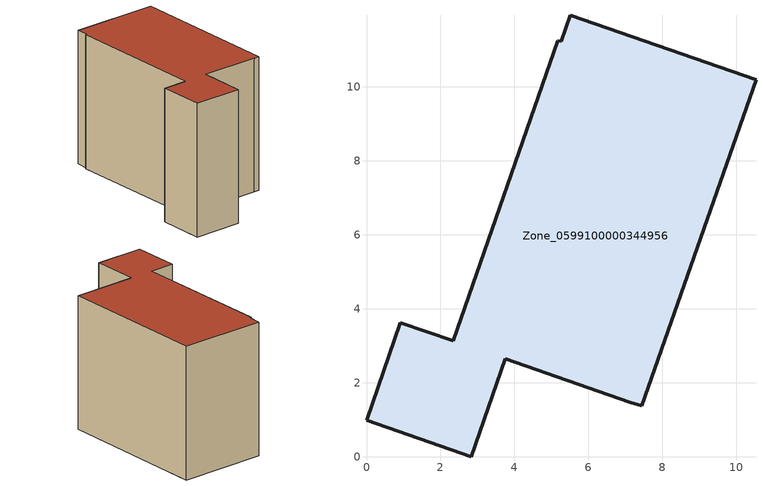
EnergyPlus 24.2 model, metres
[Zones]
Zone_0599100000344956
 floor ground (C_G): 5.51,11.93 10.53,10.19 7.44,1.37 7.12,1.47 3.75,2.65 2.83,0 0,0.98 0.92,3.62 2.34,3.13 5.18,11.24 5.27,11.22 z0
 wall outside (C_F): 0.92,3.62 0,0.98 2.83,0 3.75,2.65 7.12,1.47 7.44,1.37 10.53,10.19 5.51,11.93 5.27,11.22 5.18,11.24 2.34,3.13 0.92,3.62 z0:8.11
 roof outside (C_R): 10.53,10.19 5.51,11.93 5.27,11.22 5.18,11.24 2.34,3.13 0.92,3.62 0,0.98 2.83,0 3.75,2.65 7.12,1.47 7.44,1.37 z8.11
[BUILDING]
Pand.0599100000344956: North Axis=0; Terrain=City; Loads Convergence Tolerance Value=0.04; Temperature Convergence Tolerance Value=0.4; Solar Distribution=FullExterior; Maximum Number of Warmup Days=25; Minimum Number of Warmup Days=1
[Site:Location]
Rotterdam.The.Hague.AP_ZH_NLD Design_Conditions: Latitude=51.96; Longitude=4.45; Time Zone=1; Elevation=-4.5
[SITE:GROUNDTEMPERATURE:BUILDINGSURFACE]
18, 18, 18, 18, 18, 18, 18, 18, 18, 18, 18, 18
[MATERIAL] Thermal Absorptance=0.9; Solar Absorptance=0.7; Visible Absorptance=0.7
Name | Roughness | Thickness | Conductivity | Density | Specific Heat
G.TI.1992-2005 | MediumSmooth | 0.15 | 0.06 | 540 | 1210
F.TI.1992-2005 | Rough | 0.3 | 0.12 | 1920 | 840
R.TI.1992-2005 | MediumRough | 0.2 | 0.08 | 1500 | 1000
[CONSTRUCTION]
C_G: G.TI.1992-2005
C_F: F.TI.1992-2005
C_R: R.TI.1992-2005
[ZONE]
Zone_0599100000344956: Type=1; Multiplier=1; Ceiling Height=Autocalculate; Volume=Autocalculate; Floor Area=autocalculate; Part of Total Floor Area=Yes
[ZONEINFILTRATION:DESIGNFLOWRATE]
Infil_Zone_0599100000344956: Zone or ZoneList or Space or SpaceList=Zone_0599100000344956; Schedule=AlwaysOn; Design Flow Rate Calculation Method=Flow/Area; Flow Rate per Floor Area=0.0015; Constant Term Coefficient=1; Temperature Term Coefficient=0; Velocity Term Coefficient=0; Velocity Squared Term Coefficient=0
[HVACTEMPLATE:ZONE:IDEALLOADSAIRSYSTEM]
Zone_0599100000344956: Maximum Heating Supply Air Temperature=50; Minimum Cooling Supply Air Temperature=13; Maximum Heating Supply Air Humidity Ratio=0.0156; Minimum Cooling Supply Air Humidity Ratio=0.0077; Heating Limit=NoLimit; Cooling Limit=NoLimit; Dehumidification Control Type=ConstantSensibleHeatRatio; Cooling Sensible Heat Ratio=0.7; Dehumidification Setpoint=60; Humidification Control Type=None; Humidification Setpoint=30; Outdoor Air Method=None; Outdoor Air Flow Rate per Person=0.00944; Outdoor Air Flow Rate per Zone Floor Area=0; Outdoor Air Flow Rate per Zone=0; Demand Controlled Ventilation Type=None; Outdoor Air Economizer Type=NoEconomizer; Heat Recovery Type=None; Sensible Heat Recovery Effectiveness=0.7; Latent Heat Recovery Effectiveness=0.65
[ZONECONTROL:THERMOSTAT]
ThermostatControl_Zone_0599100000344956: Zone or ZoneList=Zone_0599100000344956; Control Type Schedule=DualSetpointControlType; Control 1=Thermostat_Zone_0599100000344956; Temperature Difference Between Cutout And Setpoint=0
[THERMOSTATSETPOINT:DUALSETPOINT]
Thermostat_Zone_0599100000344956: Heating Setpoint Temperature Schedule=HeatingSetpoint_Zone_0599100000344956; Cooling Setpoint Temperature Schedule=CoolingSetpoint_Zone_0599100000344956
[SCHEDULE:COMPACT]
HeatingSetpoint_Zone_0599100000344956: Through: 12/31, For: AllDays, Until: 24:00, 21
CoolingSetpoint_Zone_0599100000344956: Through: 12/31, For: AllDays, Until: 24:00, 24
DualSetpointControlType: Through: 12/31, For: AllDays, Until: 24:00, 4
AlwaysOn: Through: 12/31, For: AllDays, Until: 24:00, 1
